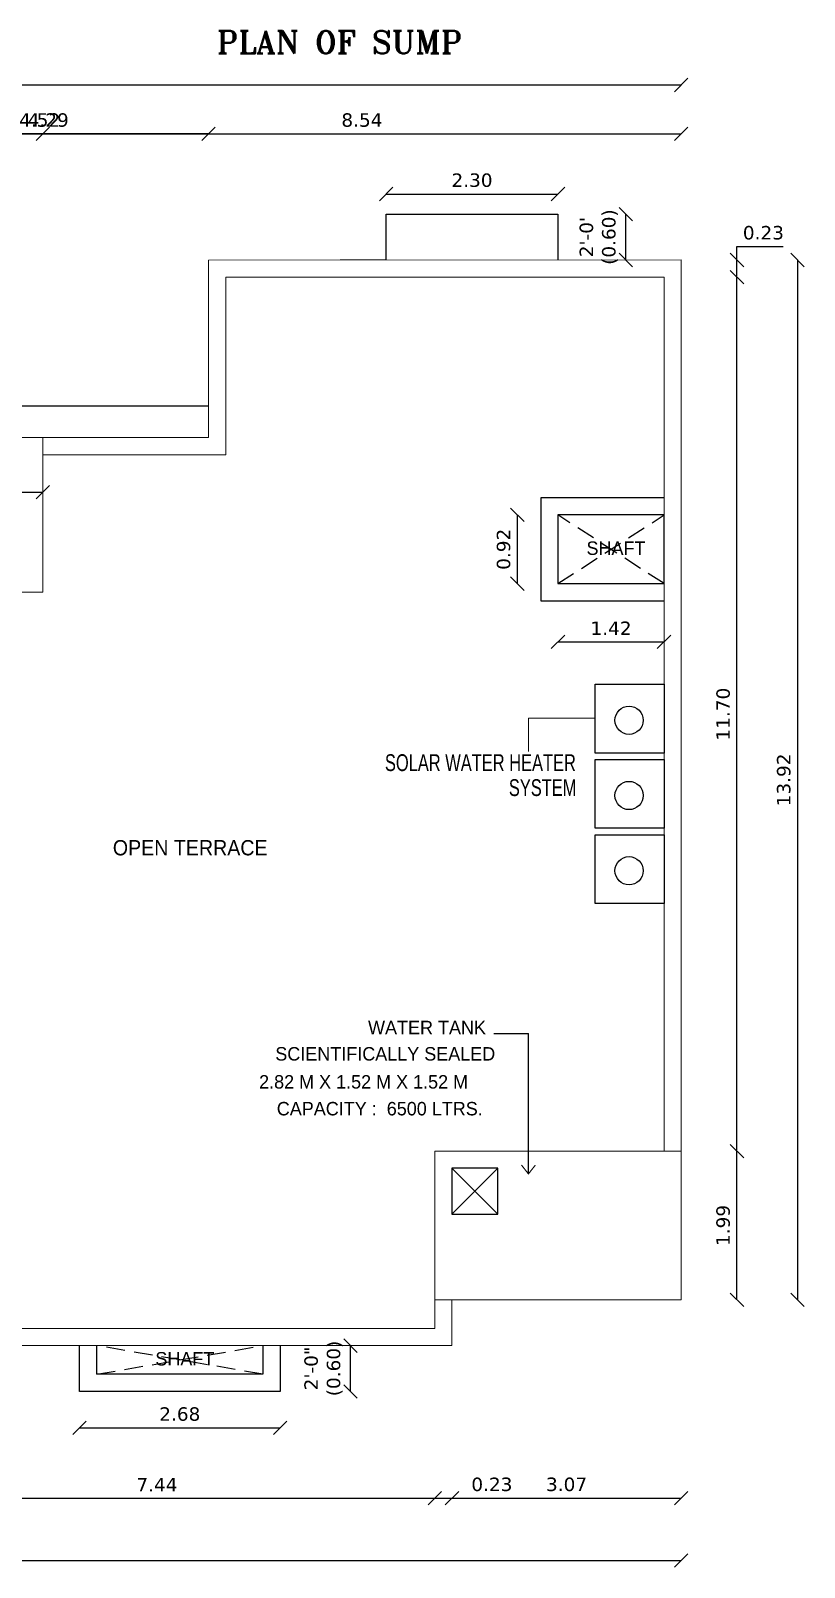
# Model space of a CAD drawing. Header units: metres. Extents: x 927 to 1109, y 805 to 891.
# Drawn here: x 1097.58 to 1107.93, y 822.93 to 843.49 of the extents above; entities that cross this region are included whole.
import ezdxf

# ---------------------------------------------------------------- set-up
doc = ezdxf.new("R2010")
doc.units = ezdxf.units.M
doc.header["$MEASUREMENT"] = 0
doc.header["$PDMODE"] = 2
doc.header["$PDSIZE"] = 50
doc.linetypes.add('HIDDEN', pattern=[0.375, 0.25, -0.125])
doc.layers.get('0').update_dxf_attribs({"lineweight": 0})
doc.layers.get('Defpoints').update_dxf_attribs({"lineweight": 0})
for name, color, linetype in [('ABOVE', 250, 'HIDDEN'), ('CONSIDER AREA', 7, 'Continuous'), ('DOORTEXT', 13, 'Continuous'), ('ROOM TEXT SCH', 7, 'Continuous'), ('window', 252, 'Continuous')]:
    doc.layers.add(name, color=color, linetype=linetype)
for name, color, linetype, lineweight in [('DIM', 3, 'Continuous', 0), ('ED', 30, 'Continuous', 0), ('ROOM TEXT', 7, 'Continuous', 0), ('TEXT1', 7, 'Continuous', 0), ('wall', 7, 'Continuous', 0)]:
    doc.layers.add(name, color=color, linetype=linetype, lineweight=lineweight)
doc.styles.add('DM', font='arial.ttf', dxfattribs={"width": 0.7})
doc.styles.add('J6', font='romant__.ttf', dxfattribs={"height": 7})
doc.styles.get("Standard").update_dxf_attribs({"font": 'verdana.ttf', "height": 0.18})
doc.styles.add('UATEXT', font='GOTHIC.TTF')
doc.styles.add('USA TEXT', font='GOTHIC.TTF', dxfattribs={"width": 0.8})
doc.dimstyles.new('ED', dxfattribs={"dimscale": 0, "dimtxt": 0.18, "dimasz": 0.18, "dimexe": 0, "dimexo": 0, "dimgap": 0.09, "dimtad": 1, "dimtoh": 1, "dimzin": 3, "dimdsep": 46, "dimtxsty": 'Standard', "dimblk": 'OBLIQUE', "dimcen": 0.09, "dimse1": 1, "dimse2": 1, "dimclrd": 251, "dimclrt": 30, "dimadec": 0, "dimazin": 0, "dimtfac": 1, "dimtmove": 0, "dimatfit": 3, "dimldrblk": 'ARCHTICK', "dimfxl": 1, "dimtolj": 1, "dimtzin": 0, "dimarcsym": 0})

# ---------------------------------------------------------------- blocks, each defined once
blk = doc.blocks.new('_Oblique')
at = {"color": 0, "linetype": 'ByBlock', "lineweight": -2}
blk.add_line((-0.5, -0.5), (0.5, 0.5), dxfattribs=at)
blk = doc.blocks.new('*D64')
at = {"layer": 'Defpoints', "color": 0, "transparency": 16777216}
for p in [(1099.957, 842.112), (1095.668, 840.425), (1099.957, 840.424)]:
    blk.add_point(p, dxfattribs=at)
at = {"layer": 'ED', "color": 251, "lineweight": -2, "transparency": 16777216}
blk.add_line((1095.668, 842.112), (1099.957, 842.112), dxfattribs=at)
at = {"layer": 'ED', "color": 251, "lineweight": -2, "transparency": 16777216, "xscale": 0.18, "yscale": 0.18, "zscale": 0.18, "rotation": 180}
blk.add_blockref('_Oblique', (1095.668, 842.112), dxfattribs=at)
at = {"layer": 'ED', "color": 251, "lineweight": -2, "transparency": 16777216, "xscale": 0.18, "yscale": 0.18, "zscale": 0.18}
blk.add_blockref('_Oblique', (1099.957, 842.112), dxfattribs=at)
at = {"layer": 'ED', "color": 30, "transparency": 16777216, "insert": (1097.813, 842.296), "char_height": 0.18, "attachment_point": 5}
blk.add_mtext('\\A1;4.29', dxfattribs=at)
blk = doc.blocks.new('_ArchTick')
at = {"color": 0, "const_width": 0.15}
blk.add_lwpolyline([(-0.5, -0.5), (0.5, 0.5)], dxfattribs=at)
blk = doc.blocks.new('*D65')
at = {"layer": 'Defpoints', "color": 0, "transparency": 16777216}
for p in [(1095.438, 842.112), (1099.957, 840.424), (1095.438, 835.978)]:
    blk.add_point(p, dxfattribs=at)
at = {"layer": 'ED', "color": 251, "lineweight": -2, "transparency": 16777216}
blk.add_line((1099.957, 842.112), (1095.438, 842.112), dxfattribs=at)
at = {"layer": 'ED', "color": 251, "lineweight": -2, "transparency": 16777216, "xscale": 0.18, "yscale": 0.18, "zscale": 0.18, "rotation": 180}
blk.add_blockref('_Oblique', (1095.438, 842.112), dxfattribs=at)
at = {"layer": 'ED', "color": 251, "lineweight": -2, "transparency": 16777216, "xscale": 0.18, "yscale": 0.18, "zscale": 0.18}
blk.add_blockref('_Oblique', (1099.957, 842.112), dxfattribs=at)
at = {"layer": 'ED', "color": 30, "transparency": 16777216, "insert": (1097.698, 842.296), "char_height": 0.18, "attachment_point": 5}
blk.add_mtext('\\A1;4.52', dxfattribs=at)
blk = doc.blocks.new('*D66')
at = {"layer": 'Defpoints', "color": 0, "transparency": 16777216}
for p in [(1097.739, 837.317), (1095.438, 835.978), (1097.739, 835.978)]:
    blk.add_point(p, dxfattribs=at)
at = {"layer": 'ED', "color": 251, "lineweight": -2, "transparency": 16777216}
blk.add_line((1095.438, 837.317), (1097.739, 837.317), dxfattribs=at)
at = {"layer": 'ED', "color": 251, "lineweight": -2, "transparency": 16777216, "xscale": 0.18, "yscale": 0.18, "zscale": 0.18, "rotation": 180}
blk.add_blockref('_Oblique', (1095.438, 837.317), dxfattribs=at)
at = {"layer": 'ED', "color": 251, "lineweight": -2, "transparency": 16777216, "xscale": 0.18, "yscale": 0.18, "zscale": 0.18}
blk.add_blockref('_Oblique', (1097.739, 837.317), dxfattribs=at)
at = {"layer": 'ED', "color": 30, "transparency": 16777216, "insert": (1096.589, 837.5), "char_height": 0.18, "attachment_point": 5}
blk.add_mtext('\\A1;2.30', dxfattribs=at)
blk = doc.blocks.new('*D67')
at = {"layer": 'Defpoints', "color": 0, "transparency": 16777216}
for p in [(1106.282, 842.112), (1106.282, 840.425), (1097.739, 835.978)]:
    blk.add_point(p, dxfattribs=at)
at = {"layer": 'ED', "color": 251, "lineweight": -2, "transparency": 16777216}
blk.add_line((1097.739, 842.112), (1106.282, 842.112), dxfattribs=at)
at = {"layer": 'ED', "color": 251, "lineweight": -2, "transparency": 16777216, "xscale": 0.18, "yscale": 0.18, "zscale": 0.18, "rotation": 180}
blk.add_blockref('_Oblique', (1097.739, 842.112), dxfattribs=at)
at = {"layer": 'ED', "color": 251, "lineweight": -2, "transparency": 16777216, "xscale": 0.18, "yscale": 0.18, "zscale": 0.18}
blk.add_blockref('_Oblique', (1106.282, 842.112), dxfattribs=at)
at = {"layer": 'ED', "color": 30, "transparency": 16777216, "insert": (1102.01, 842.296), "char_height": 0.18, "attachment_point": 5}
blk.add_mtext('\\A1;8.54', dxfattribs=at)
blk = doc.blocks.new('*D22')
at = {"layer": 'Defpoints', "color": 0, "transparency": 16777216}
for p in [(1106.282, 842.767), (1080.637, 842.112), (1106.282, 842.112)]:
    blk.add_point(p, dxfattribs=at)
at = {"layer": 'ED', "color": 251, "lineweight": -2, "transparency": 16777216}
blk.add_line((1080.637, 842.767), (1106.282, 842.767), dxfattribs=at)
at = {"layer": 'ED', "color": 251, "lineweight": -2, "transparency": 16777216, "xscale": 0.18, "yscale": 0.18, "zscale": 0.18, "rotation": 180}
blk.add_blockref('_Oblique', (1080.637, 842.767), dxfattribs=at)
at = {"layer": 'ED', "color": 251, "lineweight": -2, "transparency": 16777216, "xscale": 0.18, "yscale": 0.18, "zscale": 0.18}
blk.add_blockref('_Oblique', (1106.282, 842.767), dxfattribs=at)
at = {"layer": 'ED', "color": 30, "transparency": 16777216, "insert": (1093.459, 842.951), "char_height": 0.18, "attachment_point": 5}
blk.add_mtext('\\A1;25.65', dxfattribs=at)
blk = doc.blocks.new('*D76')
at = {"layer": 'Defpoints', "color": 0, "transparency": 16777216}
for p in [(1102.985, 826.126), (1095.548, 825.283), (1102.985, 823.854)]:
    blk.add_point(p, dxfattribs=at)
at = {"layer": 'ED', "color": 251, "lineweight": -2, "transparency": 16777216}
blk.add_line((1095.548, 823.854), (1102.985, 823.854), dxfattribs=at)
at = {"layer": 'ED', "color": 251, "lineweight": -2, "transparency": 16777216, "xscale": 0.18, "yscale": 0.18, "zscale": 0.18, "rotation": 180}
blk.add_blockref('_Oblique', (1095.548, 823.854), dxfattribs=at)
at = {"layer": 'ED', "color": 251, "lineweight": -2, "transparency": 16777216, "xscale": 0.18, "yscale": 0.18, "zscale": 0.18}
blk.add_blockref('_Oblique', (1102.985, 823.854), dxfattribs=at)
at = {"layer": 'ED', "color": 30, "transparency": 16777216, "insert": (1099.267, 824.034), "char_height": 0.18, "attachment_point": 5}
blk.add_mtext('\\A1;7.44', dxfattribs=at)
blk = doc.blocks.new('*D77')
at = {"layer": 'Defpoints', "color": 0, "transparency": 16777216}
for p in [(1102.985, 826.126), (1103.215, 825.896), (1103.215, 823.854)]:
    blk.add_point(p, dxfattribs=at)
at = {"layer": 'ED', "color": 251, "lineweight": -2, "transparency": 16777216}
for p, q in [((1102.985, 823.854), (1103.215, 823.854)), ((1103.215, 823.854), (1104.102, 823.854))]:
    blk.add_line(p, q, dxfattribs=at)
at = {"layer": 'ED', "color": 251, "lineweight": -2, "transparency": 16777216, "xscale": 0.18, "yscale": 0.18, "zscale": 0.18, "rotation": 180}
blk.add_blockref('_Oblique', (1102.985, 823.854), dxfattribs=at)
at = {"layer": 'ED', "color": 251, "lineweight": -2, "transparency": 16777216, "xscale": 0.18, "yscale": 0.18, "zscale": 0.18}
blk.add_blockref('_Oblique', (1103.215, 823.854), dxfattribs=at)
at = {"layer": 'ED', "color": 30, "transparency": 16777216, "insert": (1103.749, 824.038), "char_height": 0.18, "attachment_point": 5}
blk.add_mtext('\\A1;0.23', dxfattribs=at)
blk = doc.blocks.new('*D78')
at = {"layer": 'Defpoints', "color": 0, "transparency": 16777216}
for p in [(1106.282, 826.51), (1103.215, 825.896), (1106.282, 823.854)]:
    blk.add_point(p, dxfattribs=at)
at = {"layer": 'ED', "color": 251, "lineweight": -2, "transparency": 16777216}
blk.add_line((1103.215, 823.854), (1106.282, 823.854), dxfattribs=at)
at = {"layer": 'ED', "color": 251, "lineweight": -2, "transparency": 16777216, "xscale": 0.18, "yscale": 0.18, "zscale": 0.18, "rotation": 180}
blk.add_blockref('_Oblique', (1103.215, 823.854), dxfattribs=at)
at = {"layer": 'ED', "color": 251, "lineweight": -2, "transparency": 16777216, "xscale": 0.18, "yscale": 0.18, "zscale": 0.18}
blk.add_blockref('_Oblique', (1106.282, 823.854), dxfattribs=at)
at = {"layer": 'ED', "color": 30, "transparency": 16777216, "insert": (1104.748, 824.038), "char_height": 0.18, "attachment_point": 5}
blk.add_mtext('\\A1;3.07', dxfattribs=at)
blk = doc.blocks.new('*D25')
at = {"layer": 'Defpoints', "color": 0, "transparency": 16777216}
for p in [(1081.25, 823.714), (1106.282, 823.714), (1106.282, 823.02)]:
    blk.add_point(p, dxfattribs=at)
at = {"layer": 'ED', "color": 251, "lineweight": -2, "transparency": 16777216}
blk.add_line((1081.25, 823.02), (1106.282, 823.02), dxfattribs=at)
at = {"layer": 'ED', "color": 251, "lineweight": -2, "transparency": 16777216, "xscale": 0.18, "yscale": 0.18, "zscale": 0.18, "rotation": 180}
blk.add_blockref('_Oblique', (1081.25, 823.02), dxfattribs=at)
at = {"layer": 'ED', "color": 251, "lineweight": -2, "transparency": 16777216, "xscale": 0.18, "yscale": 0.18, "zscale": 0.18}
blk.add_blockref('_Oblique', (1106.282, 823.02), dxfattribs=at)
at = {"layer": 'ED', "color": 30, "transparency": 16777216, "insert": (1093.766, 823.203), "char_height": 0.18, "attachment_point": 5}
blk.add_mtext('\\A1;25.03', dxfattribs=at)
blk = doc.blocks.new('*D79')
at = {"layer": 'Defpoints', "color": 0, "transparency": 16777216}
for p in [(1106.282, 828.499), (1107.028, 828.499), (1106.282, 826.51)]:
    blk.add_point(p, dxfattribs=at)
at = {"layer": 'ED', "color": 251, "lineweight": -2, "transparency": 16777216}
blk.add_line((1107.028, 826.51), (1107.028, 828.499), dxfattribs=at)
at = {"layer": 'ED', "color": 251, "lineweight": -2, "transparency": 16777216, "xscale": 0.18, "yscale": 0.18, "zscale": 0.18}
for p, rotation in [((1107.028, 828.499), 90), ((1107.028, 826.51), 270)]:
    blk.add_blockref('_Oblique', p, dxfattribs=dict(at, rotation=rotation))
at = {"layer": 'ED', "color": 30, "transparency": 16777216, "insert": (1106.844, 827.504), "char_height": 0.18, "attachment_point": 5, "rotation": 90}
blk.add_mtext('\\A1;1.99', dxfattribs=at)
blk = doc.blocks.new('*D80')
at = {"layer": 'Defpoints', "color": 0, "transparency": 16777216}
for p in [(1106.052, 840.195), (1107.028, 840.195), (1106.282, 828.499)]:
    blk.add_point(p, dxfattribs=at)
at = {"layer": 'ED', "color": 251, "lineweight": -2, "transparency": 16777216}
blk.add_line((1107.028, 828.499), (1107.028, 840.195), dxfattribs=at)
at = {"layer": 'ED', "color": 251, "lineweight": -2, "transparency": 16777216, "xscale": 0.18, "yscale": 0.18, "zscale": 0.18}
for p, rotation in [((1107.028, 840.195), 90), ((1107.028, 828.499), 270)]:
    blk.add_blockref('_Oblique', p, dxfattribs=dict(at, rotation=rotation))
at = {"layer": 'ED', "color": 30, "transparency": 16777216, "insert": (1106.844, 834.347), "char_height": 0.18, "attachment_point": 5, "rotation": 90}
blk.add_mtext('\\A1;11.70', dxfattribs=at)
blk = doc.blocks.new('*D81')
at = {"layer": 'Defpoints', "color": 0, "transparency": 16777216}
for p in [(1106.282, 840.425), (1107.028, 840.425), (1106.052, 840.195)]:
    blk.add_point(p, dxfattribs=at)
at = {"layer": 'ED', "color": 251, "lineweight": -2, "transparency": 16777216}
for p, q in [((1107.028, 840.425), (1107.028, 840.605)), ((1107.028, 840.605), (1107.645, 840.605)), ((1107.028, 840.195), (1107.028, 840.425))]:
    blk.add_line(p, q, dxfattribs=at)
at = {"layer": 'ED', "color": 251, "lineweight": -2, "transparency": 16777216, "xscale": 0.18, "yscale": 0.18, "zscale": 0.18}
for p, rotation in [((1107.028, 840.425), 90), ((1107.028, 840.195), 270)]:
    blk.add_blockref('_Oblique', p, dxfattribs=dict(at, rotation=rotation))
at = {"layer": 'ED', "color": 30, "transparency": 16777216, "insert": (1107.382, 840.788), "char_height": 0.18, "attachment_point": 5}
blk.add_mtext('\\A1;0.23', dxfattribs=at)
blk = doc.blocks.new('*D26')
at = {"layer": 'Defpoints', "color": 0, "transparency": 16777216}
for p in [(1107.028, 840.425), (1107.028, 826.51), (1107.839, 826.51)]:
    blk.add_point(p, dxfattribs=at)
at = {"layer": 'ED', "color": 251, "lineweight": -2, "transparency": 16777216}
blk.add_line((1107.839, 840.425), (1107.839, 826.51), dxfattribs=at)
at = {"layer": 'ED', "color": 251, "lineweight": -2, "transparency": 16777216, "xscale": 0.18, "yscale": 0.18, "zscale": 0.18}
for p, rotation in [((1107.839, 840.425), 90), ((1107.839, 826.51), 270)]:
    blk.add_blockref('_Oblique', p, dxfattribs=dict(at, rotation=rotation))
at = {"layer": 'ED', "color": 30, "transparency": 16777216, "insert": (1107.655, 833.467), "char_height": 0.18, "attachment_point": 5, "rotation": 90}
blk.add_mtext('\\A1;13.92', dxfattribs=at)
blk = doc.blocks.new('*D85')
at = {"layer": 'Defpoints', "color": 0, "transparency": 16777216}
for p in [(1098.232, 825.283), (1100.915, 825.283), (1100.915, 824.795)]:
    blk.add_point(p, dxfattribs=at)
at = {"layer": 'ED', "color": 251, "lineweight": -2, "transparency": 16777216}
blk.add_line((1098.232, 824.795), (1100.915, 824.795), dxfattribs=at)
at = {"layer": 'ED', "color": 251, "lineweight": -2, "transparency": 16777216, "xscale": 0.18, "yscale": 0.18, "zscale": 0.18, "rotation": 180}
blk.add_blockref('_Oblique', (1098.232, 824.795), dxfattribs=at)
at = {"layer": 'ED', "color": 251, "lineweight": -2, "transparency": 16777216, "xscale": 0.18, "yscale": 0.18, "zscale": 0.18}
blk.add_blockref('_Oblique', (1100.915, 824.795), dxfattribs=at)
at = {"layer": 'ED', "color": 30, "transparency": 16777216, "insert": (1099.573, 824.979), "char_height": 0.18, "attachment_point": 5}
blk.add_mtext('\\A1;2.68', dxfattribs=at)
blk = doc.blocks.new('*D87')
at = {"layer": 'Defpoints', "color": 0, "transparency": 16777216}
for p in [(1104.633, 841.307), (1102.333, 841.038), (1104.633, 841.038)]:
    blk.add_point(p, dxfattribs=at)
at = {"layer": 'ED', "color": 251, "lineweight": -2, "transparency": 16777216}
blk.add_line((1102.333, 841.307), (1104.633, 841.307), dxfattribs=at)
at = {"layer": 'ED', "color": 251, "lineweight": -2, "transparency": 16777216, "xscale": 0.18, "yscale": 0.18, "zscale": 0.18, "rotation": 180}
blk.add_blockref('_Oblique', (1102.333, 841.307), dxfattribs=at)
at = {"layer": 'ED', "color": 251, "lineweight": -2, "transparency": 16777216, "xscale": 0.18, "yscale": 0.18, "zscale": 0.18}
blk.add_blockref('_Oblique', (1104.633, 841.307), dxfattribs=at)
at = {"layer": 'ED', "color": 30, "transparency": 16777216, "insert": (1103.483, 841.491), "char_height": 0.18, "attachment_point": 5}
blk.add_mtext('\\A1;2.30', dxfattribs=at)
blk = doc.blocks.new('*D54')
at = {"layer": 'Defpoints', "color": 0, "transparency": 16777216}
for p in [(1104.09, 837.013), (1104.633, 837.013), (1104.633, 836.093)]:
    blk.add_point(p, dxfattribs=at)
at = {"layer": 'ED', "color": 251, "lineweight": -2, "transparency": 16777216}
blk.add_line((1104.09, 836.093), (1104.09, 837.013), dxfattribs=at)
at = {"layer": 'ED', "color": 251, "lineweight": -2, "transparency": 16777216, "xscale": 0.18, "yscale": 0.18, "zscale": 0.18}
for p, rotation in [((1104.09, 837.013), 90), ((1104.09, 836.093), 270)]:
    blk.add_blockref('_Oblique', p, dxfattribs=dict(at, rotation=rotation))
at = {"layer": 'ED', "color": 30, "transparency": 16777216, "insert": (1103.906, 836.553), "char_height": 0.18, "attachment_point": 5, "rotation": 90}
blk.add_mtext('\\A1;0.92', dxfattribs=at)
blk = doc.blocks.new('*D55')
at = {"layer": 'Defpoints', "color": 0, "transparency": 16777216}
for p in [(1104.633, 836.093), (1106.052, 836.093), (1106.052, 835.314)]:
    blk.add_point(p, dxfattribs=at)
at = {"layer": 'ED', "color": 251, "lineweight": -2, "transparency": 16777216}
blk.add_line((1104.633, 835.314), (1106.052, 835.314), dxfattribs=at)
at = {"layer": 'ED', "color": 251, "lineweight": -2, "transparency": 16777216, "xscale": 0.18, "yscale": 0.18, "zscale": 0.18, "rotation": 180}
blk.add_blockref('_Oblique', (1104.633, 835.314), dxfattribs=at)
at = {"layer": 'ED', "color": 251, "lineweight": -2, "transparency": 16777216, "xscale": 0.18, "yscale": 0.18, "zscale": 0.18}
blk.add_blockref('_Oblique', (1106.052, 835.314), dxfattribs=at)
at = {"layer": 'ED', "color": 30, "transparency": 16777216, "insert": (1105.343, 835.496), "char_height": 0.18, "attachment_point": 5}
blk.add_mtext('\\A1;1.42', dxfattribs=at)
blk = doc.blocks.new('*D41')
at = {"layer": 'Defpoints', "color": 0, "transparency": 16777216}
for p in [(1100.915, 825.896), (1101.857, 825.896), (1100.915, 825.283)]:
    blk.add_point(p, dxfattribs=at)
at = {"layer": 'ED', "color": 251, "lineweight": -2, "transparency": 16777216}
blk.add_line((1101.857, 825.283), (1101.857, 825.896), dxfattribs=at)
at = {"layer": 'ED', "color": 251, "lineweight": -2, "transparency": 16777216, "xscale": 0.18, "yscale": 0.18, "zscale": 0.18}
for p, rotation in [((1101.857, 825.896), 90), ((1101.857, 825.283), 270)]:
    blk.add_blockref('_Oblique', p, dxfattribs=dict(at, rotation=rotation))
at = {"layer": 'ED', "color": 30, "transparency": 16777216, "insert": (1101.496, 825.59), "char_height": 0.18, "attachment_point": 5, "rotation": 90}
blk.add_mtext('\\A1;2\'-0"\\P(0.60)  ', dxfattribs=at)
blk = doc.blocks.new('*D44')
at = {"layer": 'Defpoints', "color": 0, "transparency": 16777216}
for p in [(1105.348, 841.038), (1105.54, 841.038), (1105.348, 840.425)]:
    blk.add_point(p, dxfattribs=at)
at = {"layer": 'ED', "color": 251, "lineweight": -2, "transparency": 16777216}
blk.add_line((1105.54, 840.425), (1105.54, 841.038), dxfattribs=at)
at = {"layer": 'ED', "color": 251, "lineweight": -2, "transparency": 16777216, "xscale": 0.18, "yscale": 0.18, "zscale": 0.18}
for p, rotation in [((1105.54, 841.038), 90), ((1105.54, 840.425), 270)]:
    blk.add_blockref('_Oblique', p, dxfattribs=dict(at, rotation=rotation))
at = {"layer": 'ED', "color": 30, "transparency": 16777216, "insert": (1105.179, 840.731), "char_height": 0.18, "attachment_point": 5, "rotation": 90}
blk.add_mtext("\\A1;2'-0'\\P(0.60)  ", dxfattribs=at)

msp = doc.modelspace()

# ---------------------------------------------------------------- linework, layer by layer
at = {"layer": 'ABOVE'}
for p, q in [((1104.633, 836.093), (1106.052, 837.013)), ((1106.052, 836.093), (1104.633, 837.013)), ((1098.462, 825.513), (1100.685, 825.896)), ((1100.685, 825.513), (1098.462, 825.896))]:
    msp.add_line(p, q, dxfattribs=at)
at = {"layer": 'CONSIDER AREA'}
for points in [[(1106.052, 834.746), (1106.052, 833.826), (1105.132, 833.826), (1105.132, 834.746)], [(1106.052, 833.74), (1106.052, 832.82), (1105.132, 832.82), (1105.132, 833.74)], [(1106.052, 832.733), (1106.052, 831.813), (1105.132, 831.813), (1105.132, 832.733)]]:
    msp.add_lwpolyline(points, close=True, dxfattribs=at)
for centre in [(1105.585, 834.265), (1105.585, 833.258), (1105.585, 832.251)]:
    msp.add_circle(centre, 0.189, dxfattribs=at)
at = {"layer": 'DOORTEXT', "linetype": 'Continuous'}
msp.add_line((1103.773, 830.075), (1104.238, 830.075), dxfattribs=at)
msp.add_lwpolyline([(1104.238, 828.194), (1104.238, 828.194), (1104.238, 830.075)], dxfattribs=at)
at = {"layer": 'DOORTEXT', "linetype": 'Continuous', "const_width": 0.015}
msp.add_lwpolyline([(1104.145, 828.312), (1104.238, 828.194), (1104.331, 828.312)], dxfattribs=at)
at = {"layer": 'ED'}
for q in [(1104.241, 833.848), (1105.132, 834.293)]:
    msp.add_line((1104.241, 834.293), q, dxfattribs=at)
at = {"layer": 'wall', "color": 1}
for p, q in [((1106.282, 840.425), (1099.957, 840.424)), ((1099.957, 840.424), (1099.957, 838.048)), ((1102.333, 840.425), (1101.72, 840.425)), ((1106.282, 839.313), (1106.282, 840.425)), ((1106.282, 826.51), (1106.282, 840.425)), ((1106.282, 835.644), (1106.282, 839.313)), ((1099.957, 838.048), (1095.668, 838.048)), ((1097.739, 838.048), (1097.739, 835.978)), ((1097.739, 835.978), (1095.668, 835.978)), ((1106.282, 831.109), (1106.282, 830.134)), ((1103.215, 825.896), (1103.215, 826.51)), ((1103.215, 826.51), (1106.282, 826.51)), ((1095.548, 825.896), (1103.215, 825.896))]:
    msp.add_line(p, q, dxfattribs=at)
for points in [[(1106.052, 828.499), (1106.052, 840.194), (1100.187, 840.194), (1100.187, 837.818), (1097.739, 837.818)], [(1095.548, 826.126), (1102.985, 826.126), (1102.985, 826.74)]]:
    msp.add_lwpolyline(points, dxfattribs=at)
msp.add_lwpolyline([(1102.985, 826.51), (1106.282, 826.51), (1106.282, 828.499), (1102.985, 828.499)], close=True, dxfattribs=at)
at = {"layer": 'window', "color": 252}
for p, q in [((1099.957, 838.47), (1095.668, 838.47)), ((1103.215, 828.269), (1103.828, 827.655)), ((1103.215, 827.655), (1103.828, 828.269))]:
    msp.add_line(p, q, dxfattribs=at)
for points in [[(1102.333, 840.425), (1102.333, 841.038), (1104.633, 841.038), (1104.633, 840.425), (1104.633, 840.425)], [(1106.052, 837.243), (1104.403, 837.243), (1104.403, 835.863), (1106.052, 835.863)], [(1100.915, 825.896), (1100.915, 825.283), (1098.232, 825.283), (1098.232, 825.896)], [(1100.685, 825.896), (1100.685, 825.513), (1098.462, 825.513), (1098.462, 825.896)]]:
    msp.add_lwpolyline(points, dxfattribs=at)
for points in [[(1104.633, 836.093), (1106.052, 836.093), (1106.052, 837.013), (1104.633, 837.013)], [(1103.215, 827.655), (1103.828, 827.655), (1103.828, 828.269), (1103.215, 828.269)]]:
    msp.add_lwpolyline(points, close=True, dxfattribs=at)

# ---------------------------------------------------------------- texts
at = {"layer": 'DIM', "style": 'DM', "width": 0.7}
for s, p in [('SOLAR WATER HEATER', (1102.318, 833.585)), ('SYSTEM', (1103.976, 833.251))]:
    msp.add_text(s, height=0.225, dxfattribs=at).set_placement(p)
at = {"layer": 'ROOM TEXT', "style": 'UATEXT'}
for s, p in [('SHAFT', (1105.015, 836.478)), ('WATER TANK', (1102.092, 830.063)), ('SCIENTIFICALLY SEALED ', (1100.851, 829.711)), ('2.82 M X 1.52 M X 1.52 M ', (1100.634, 829.336)), ('CAPACITY :  6500 LTRS.', (1100.871, 828.977)), ('SHAFT', (1099.246, 825.63))]:
    msp.add_text(s, height=0.18, dxfattribs=at).set_placement(p)
at = {"layer": 'ROOM TEXT SCH', "color": 7, "style": 'USA TEXT', "width": 0.96}
msp.add_text('OPEN TERRACE', height=0.20444, dxfattribs=at).set_placement((1098.677, 832.457))
at = {"layer": 'TEXT1', "style": 'J6'}
msp.add_text('PLAN OF SUMP', height=0.30667, dxfattribs=at).set_placement((1100.068, 843.186))

# ---------------------------------------------------------------- dimensions: what is measured, and where the dimension line sits
at = {"layer": 'ED'}
for base, p1, p2, picture, middle in [((1106.281720934, 842.766870737), (1080.636720934, 842.112210384), (1106.281720934, 842.112210384), '*D22', (1093.459220934, 842.950618219)), ((1095.438, 842.112), (1099.957, 840.424), (1095.438, 835.978), '*D65', (1097.698, 842.296)), ((1099.957, 842.112), (1095.668, 840.425), (1099.957, 840.424), '*D64', (1097.813, 842.296)), ((1106.282, 842.112), (1097.739, 835.978), (1106.282, 840.425), '*D67', (1102.01, 842.296)), ((1104.633, 841.307), (1102.333, 841.038), (1104.633, 841.038), '*D87', (1103.483, 841.491)), ((1097.739, 837.317), (1095.438, 835.978), (1097.739, 835.978), '*D66', (1096.589, 837.5)), ((1106.052, 835.314), (1104.633, 836.093), (1106.052, 836.093), '*D55', (1105.343, 835.496)), ((1106.282, 823.854), (1103.215, 825.896), (1106.282, 826.51), '*D78', (1104.748, 824.038)), ((1102.985, 823.854), (1095.548, 825.283), (1102.985, 826.126), '*D76', (1099.267, 824.034)), ((1103.215, 823.854), (1102.985, 826.126), (1103.215, 825.896), '*D77', (1103.749, 824.038)), ((1100.915, 824.795), (1098.232, 825.283), (1100.915, 825.283), '*D85', (1099.573, 824.979)), ((1106.282, 823.02), (1081.25, 823.714), (1106.282, 823.714), '*D25', (1093.766, 823.203))]:
    dim = msp.add_linear_dim(base=base, p1=p1, p2=p2, dimstyle='ED', override={"dimscale": 1, "dimpost": '\\X'}, dxfattribs=at)
    dim.commit()
    dim.dimension.update_dxf_attribs({"geometry": picture, "text_midpoint": middle})
for base, p1, p2, text, picture, middle in [((1105.54, 841.038), (1105.348, 840.425), (1105.348, 841.038), "2'-0'\\P(0.60)  ", '*D44', (1105.54, 840.731)), ((1101.857, 825.896), (1100.915, 825.283), (1100.915, 825.896), '2\'-0"\\P(0.60)  ', '*D41', (1101.857, 825.59))]:
    dim = msp.add_linear_dim(base=base, p1=p1, p2=p2, angle=90, text=text, dimstyle='ED', override={"dimscale": 1, "dimpost": '\\X'}, dxfattribs=at)
    dim.commit()
    dim.dimension.update_dxf_attribs({"geometry": picture, "text_midpoint": middle, "dimtype": 160})
for base, p1, p2, picture, middle in [((1107.028, 840.425), (1106.052, 840.195), (1106.282, 840.425), '*D81', (1107.382, 840.788)), ((1107.838830872, 826.509601419), (1107.027977818, 840.424601419), (1107.027977818, 826.509601419), '*D26', (1107.65508339, 833.467101419)), ((1107.028, 840.195), (1106.282, 828.499), (1106.052, 840.195), '*D80', (1106.844, 834.347)), ((1104.09, 837.013), (1104.633, 836.093), (1104.633, 837.013), '*D54', (1103.906, 836.553)), ((1107.028, 828.499), (1106.282, 826.51), (1106.282, 828.499), '*D79', (1106.844, 827.504))]:
    dim = msp.add_linear_dim(base=base, p1=p1, p2=p2, angle=90, dimstyle='ED', override={"dimscale": 1, "dimpost": '\\X'}, dxfattribs=at)
    dim.commit()
    dim.dimension.update_dxf_attribs({"geometry": picture, "text_midpoint": middle})

doc.saveas('drawing.dxf')
